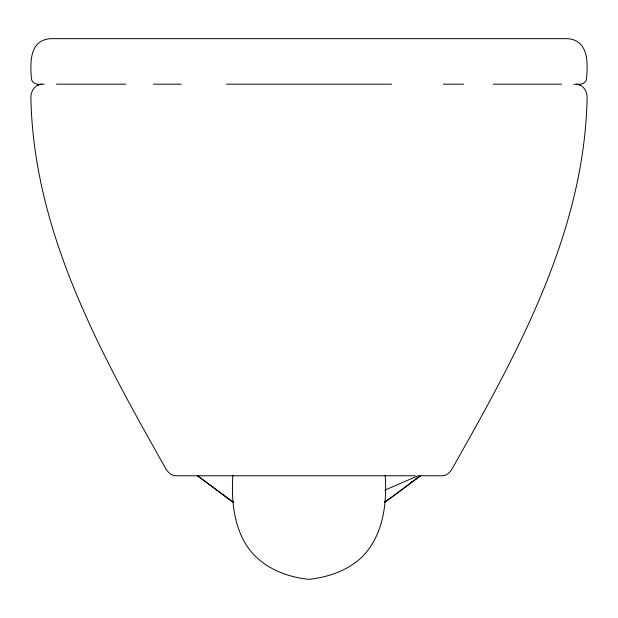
<?xml version="1.0" encoding="UTF-8"?>
<svg xmlns="http://www.w3.org/2000/svg" width="618" height="618" viewBox="0 0 618 618"><rect width="100%" height="100%" fill="white"/><g stroke="black" fill="none" stroke-linecap="round" stroke-linejoin="round"><path stroke-width="0.93" d="M420.688 475.636L384.581 502.341M420.665 475.636L390.908 497.938L384.435 502.133M410.375 482.689L411.951 481.592M415.868 478.85L420.58 475.551M40.131 84.372C33.913 85.632 30.645 92.182 30.9 98.115C33.642 232.916 101.159 354.253 165.778 468.653C167.957 472.322 171.433 476.069 176.068 475.767L415.211 475.767M384.821 490.144L418.417 475.644M37.837 85.099L41.669 83.886M44.133 84.164C39.398 84.898 31.526 84.581 31.425 78.1C30.043 61.985 29.672 39.583 51.139 38.656L566.86 38.656C588.321 39.583 587.957 61.985 586.575 78.1C586.474 84.581 578.602 84.898 573.867 84.164M56.462 84.164L125.778 84.164M153.488 84.164L181.298 84.164M226.412 84.164L391.588 84.164M443.423 84.164L463.562 84.164M493.179 84.164L561.538 84.164M419.776 475.767L441.932 475.767C446.567 476.069 450.043 472.322 452.221 468.653C516.841 354.253 584.358 232.916 587.1 98.115C587.355 92.182 584.087 85.632 577.869 84.372M576.331 83.886L580.163 85.099M197.304 475.628L228.799 498.803M197.335 475.636L227.092 497.938L233.558 502.133M227.092 497.938L233.419 502.334M385.161 475.234C387.2 503.701 383.253 535.258 362.411 556.586C348.181 570.46 328.714 577.042 309.324 579.344L308.676 579.344C284.89 576.818 260.696 566.675 247.061 546.158C233.411 525.215 231.387 499.545 232.839 475.234"/></g></svg>
